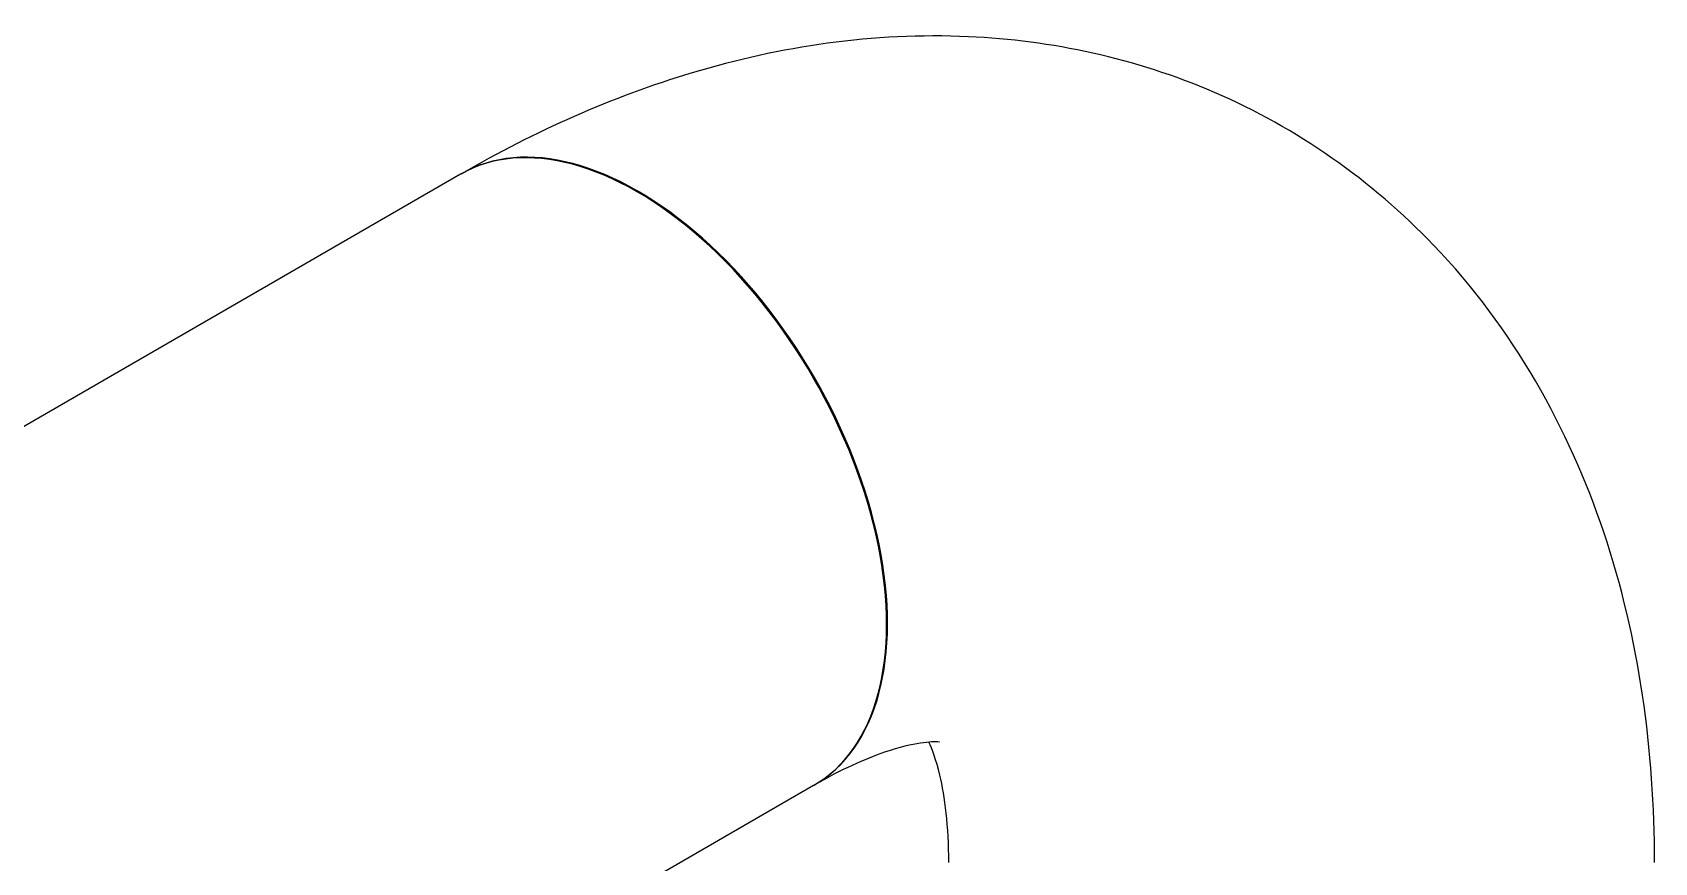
# Model space of a CAD drawing. Header units: millimetres. Extents: x 0 to 8400, y 0 to 5940.
# Drawn here: x 7367.1 to 7659, y 5277 to 5426.4 of the extents above; entities that cross this region are included whole.
import ezdxf

# ---------------------------------------------------------------- set-up
doc = ezdxf.new("R2010")
doc.units = ezdxf.units.MM
doc.header["$LTSCALE"] = 20
doc.layers.add('Visible', color=7, linetype='Continuous', lineweight=25)

msp = doc.modelspace()

# ---------------------------------------------------------------- linework, layer by layer
at = {"layer": 'Visible'}
for p, q in [((7444.16, 5400.88), (7178.93, 5247.75)), ((7507.66, 5290.89), (7412.9, 5236.18))]:
    msp.add_line(p, q, dxfattribs=at)
for centre, start_param, end_param in [((7475.91, 5345.88), 0, 3.141593), ((7476.08, 5345.98), 6.280435, 9.427528)]:
    msp.add_ellipse(centre, major_axis=(31.75, -54.99), ratio=0.57735, start_param=start_param, end_param=end_param, dxfattribs=at)
for points, knots in [([(7659, 5277.04), (7659, 5297.23), (7656.31, 5317.26), (7643.59, 5355.14), (7633.58, 5373.15), (7608.21, 5399.66), (7594.62, 5409.21), (7565.61, 5421.72), (7550.44, 5424.96), (7518.41, 5426.39), (7501.66, 5423.87), (7471.31, 5414.78), (7457.49, 5408.57), (7444.33, 5400.98)], [3.141593, 3.141593, 3.141593, 3.141593, 3.455752, 3.455752, 3.760279, 3.760279, 3.994402, 3.994402, 4.218271, 4.218271, 4.47615, 4.47615, 4.712389, 4.712389, 4.712389, 4.712389]), ([(7530.33, 5298.71), (7530.33, 5298.71), (7530.23, 5298.73), (7529.1, 5298.8), (7525.81, 5298.72), (7516.95, 5295.68), (7512.63, 5293.76), (7507.83, 5290.99)], [4.1328732, 4.1328732, 4.1328732, 4.1328732, 4.2048499, 4.2048499, 4.5118443, 4.5118443, 4.712389, 4.712389, 4.712389, 4.712389]), ([(7532, 5277.04), (7532, 5283.57), (7531.3, 5288.93), (7529.74, 5295.53), (7528.98, 5297.5), (7528.4, 5298.71)], [3.1415927, 3.1415927, 3.1415927, 3.1415927, 3.3781003, 3.3781003, 3.5490777, 3.5490777, 3.5490777, 3.5490777])]:
    msp.add_open_spline(points, degree=3, knots=knots, dxfattribs=at)

doc.saveas('drawing.dxf')
